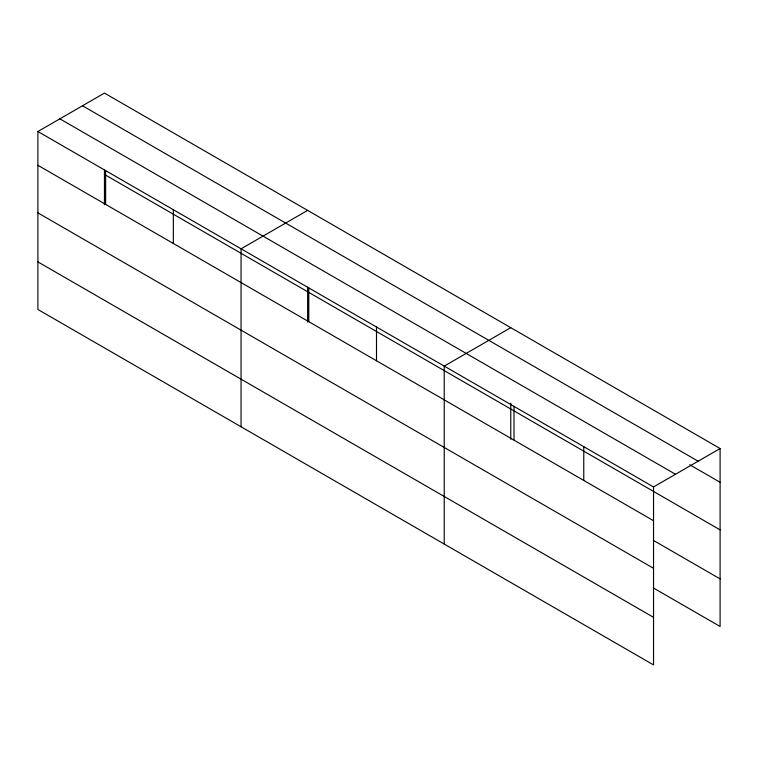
<?xml version="1.0" encoding="UTF-8"?>
<svg xmlns="http://www.w3.org/2000/svg" width="758" height="758" viewBox="0 0 758 758"><rect width="100%" height="100%" fill="white"/><g stroke="black" fill="none" stroke-linecap="round" stroke-linejoin="round"><path stroke-width="1.14" d="M104.462 204.783L104.462 169.792M307.625 287.083L307.625 322.084M510.778 403.218L510.778 439.375M653.538 568.301L653.538 486.949L37.9 131.513L37.9 309.472L653.538 664.908L653.538 568.301L37.9 212.865M653.358 587.952L720.1 626.487L720.1 448.528L104.462 93.092L37.9 131.513M307.625 210.383L241.063 248.814L241.063 426.773M510.778 327.674L444.226 366.105L444.226 544.064M653.538 486.949L720.1 448.528M82.499 105.769L698.137 461.205M689.761 464.777L720.1 482.287M59.863 118.835L675.501 474.271M104.462 174.435L720.1 529.87M37.9 165.282L653.538 520.718M653.358 540.369L720.1 578.904M37.9 261.889L653.538 617.325M583.764 446.67L583.764 480.43M514 406.392L514 440.152M376.499 327.011L376.499 360.77M308.781 287.907L308.781 321.667M173.345 209.71L173.345 243.47M105.618 170.616L105.618 204.376"/></g></svg>
